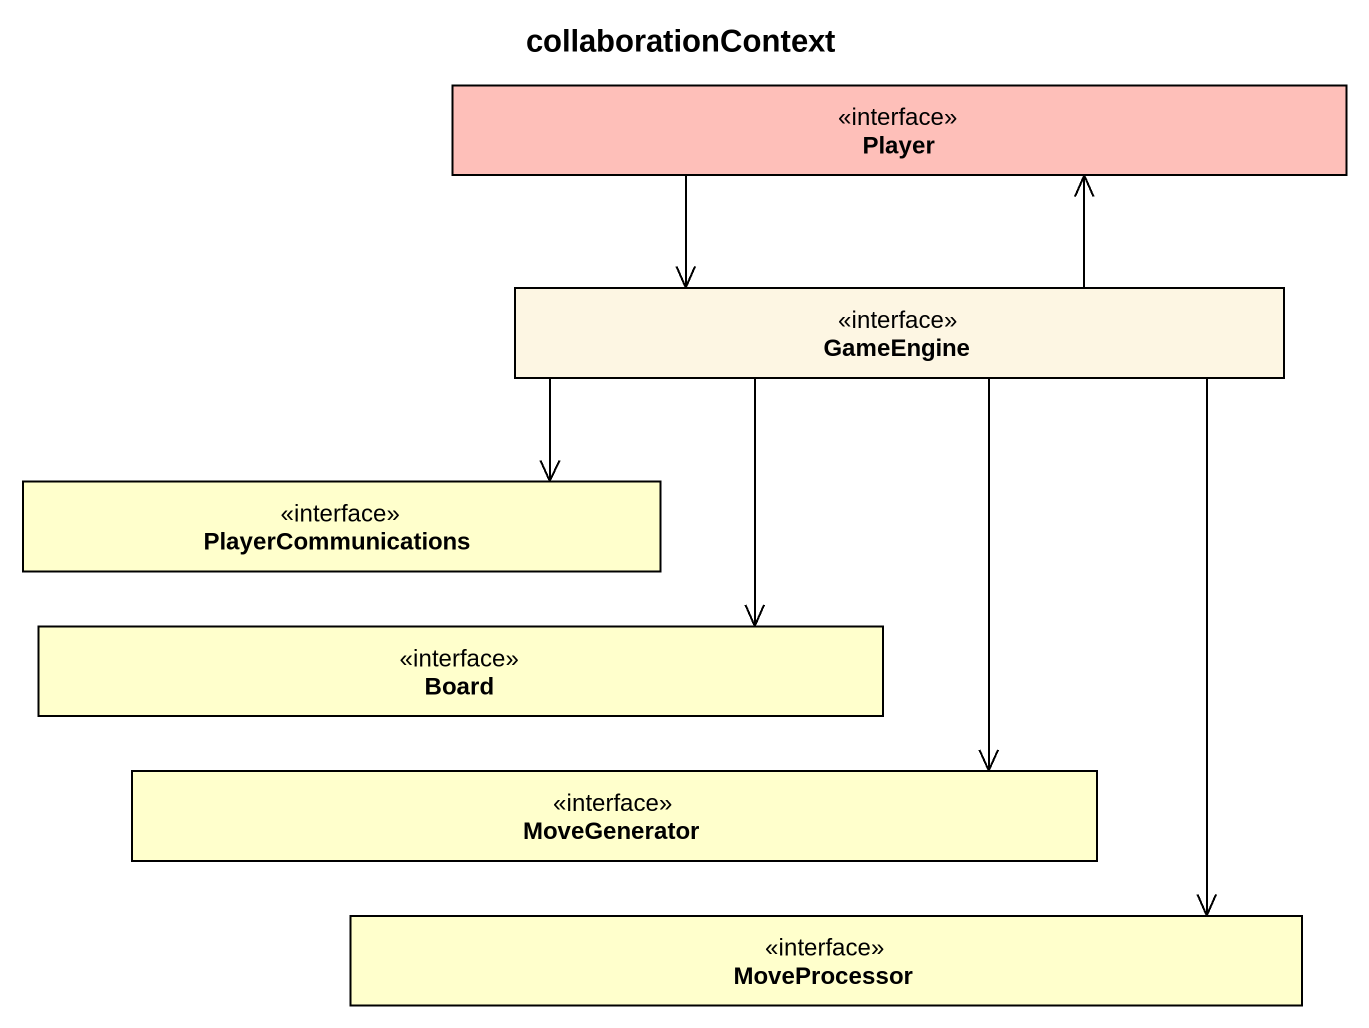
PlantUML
@startuml
title collaborationContext
hide circle
hide empty members
interface Player #FEBFB9
interface GameEngine
interface PlayerCommunications #FFFFCC
interface Board #FFFFCC
interface MoveGenerator #FFFFCC
interface MoveProcessor #FFFFCC
Player --> GameEngine
GameEngine -up-> Player
GameEngine -left-> PlayerCommunications
GameEngine --> Board
GameEngine --> MoveGenerator
GameEngine --> MoveProcessor
@enduml
